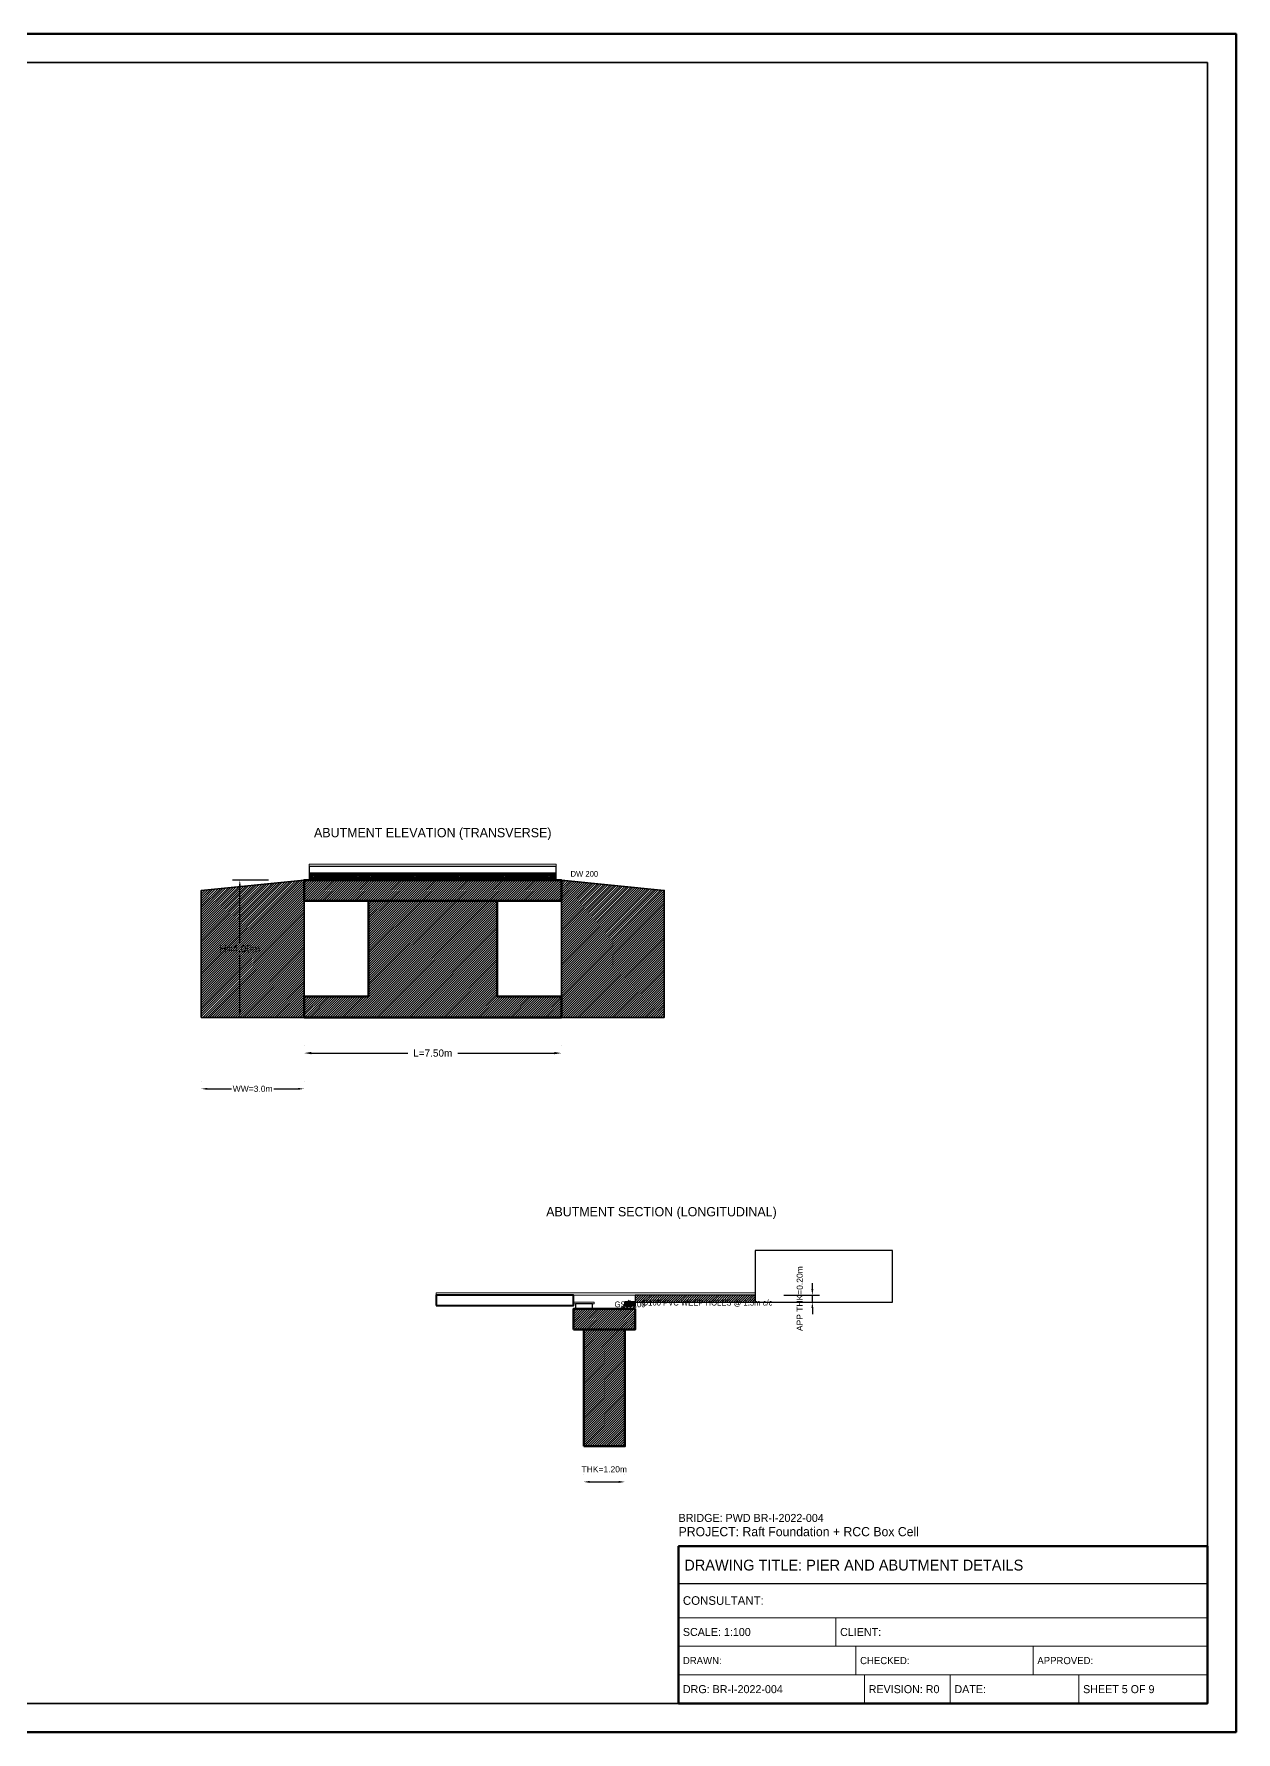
# Model space of a CAD drawing. Header units: metres. Extents: x 0 to 841, y 0 to 594.
# Drawn here: x 420 to 841, y 0 to 594 of the extents above; entities that cross this region are included whole.
import ezdxf
from ezdxf.enums import TextEntityAlignment as Align

# ---------------------------------------------------------------- set-up
doc = ezdxf.new("R2010")
doc.units = ezdxf.units.M
doc.linetypes.add('DASHED', pattern=[0.5, 0.375, -0.125])
for name, color, linetype, lineweight in [('ABUT-PROF', 4, 'Continuous', 50), ('BORDER-INNER', 7, 'Continuous', 35), ('BORDER-OUTER', 7, 'Continuous', 70), ('CIVIL-ROAD', 7, 'Continuous', 25), ('DIM-LINEAR', 3, 'Continuous', 18), ('STRUC-HATCHING', 8, 'Continuous', 18), ('SUB-ABUT', 3, 'Continuous', 35), ('SUB-BACKFILL', 34, 'Continuous', 18), ('SUB-BEARING', 5, 'Continuous', 25), ('SUB-DIRT-WALL', 3, 'Continuous', 35), ('SUPER-DECK', 2, 'Continuous', 50), ('SUPER-WEARING', 8, 'Continuous', 25), ('TEXT-HEADER', 7, 'Continuous', 25), ('TEXT-SPEC', 7, 'Continuous', 13), ('TEXT-TITLE', 7, 'Continuous', 25), ('TITLEBLK-BOX', 7, 'Continuous', 50), ('TITLEBLK-TEXT', 7, 'Continuous', 18)]:
    doc.layers.add(name, color=color, linetype=linetype, lineweight=lineweight)
doc.styles.add('BRIDGE_STD', font='Arial.ttf')
doc.dimstyles.new('pmb100', dxfattribs={"dimtxt": 2.5, "dimasz": 0.9375, "dimexe": 2.5, "dimexo": 2.5, "dimtad": 0, "dimtih": 1, "dimdec": 0, "dimtxsty": 'BRIDGE_STD', "dimcen": 2.5, "dimazin": 3, "dimtfac": 1, "dimtmove": 0, "dimatfit": 3})

msp = doc.modelspace()

# ---------------------------------------------------------------- hatches: boundary and pattern name
at = {"layer": 'STRUC-HATCHING'}
h = msp.add_hatch(dxfattribs=at)
h.set_pattern_fill('ANSI31', scale=0.18)
h.paths.add_polyline_path([(515, 298), (479, 294.4), (479, 250), (515, 250)])
h = msp.add_hatch(dxfattribs=at)
h.set_pattern_fill('ANSI31', scale=0.18)
h.paths.add_polyline_path([(515, 290.8), (605, 290.8), (605, 298), (515, 298)])
h = msp.add_hatch(dxfattribs=at)
h.set_pattern_fill('ANSI31', scale=0.12)
h.paths.add_polyline_path([(516.8, 298), (603.2, 298), (603.2, 300.4), (516.8, 300.4)])
h = msp.add_hatch(dxfattribs=at)
h.set_pattern_fill('ANSI31', scale=0.18)
h.paths.add_polyline_path([(605, 298), (641, 294.4), (641, 250), (605, 250)])
h = msp.add_hatch(dxfattribs=at)
h.set_pattern_fill('ANSI31', scale=0.18)
h.paths.add_polyline_path([(537.5, 290.8), (582.5, 290.8), (582.5, 257.34), (605, 257.34), (605, 250), (515, 250), (515, 257.34), (537.5, 257.34)])
h = msp.add_hatch(dxfattribs=at)
h.set_pattern_fill('ANSI31', scale=0.12)
h.paths.add_polyline_path([(627.2, 149.2), (630.8, 149.2), (630.8, 150.4), (627.2, 150.4)])
h = msp.add_hatch(dxfattribs=at)
h.set_pattern_fill('ANSI31', scale=0.24)
h.paths.add_polyline_path([(627.2, 148), (630.8, 148), (630.8, 149.2), (627.2, 149.2)])
h = msp.add_hatch(dxfattribs=at)
h.set_pattern_fill('ANSI31', scale=0.18)
h.paths.add_polyline_path([(630.8, 150.4), (672.8, 150.4), (672.8, 152.8), (630.8, 152.8)])
h = msp.add_hatch(dxfattribs=at)
h.set_pattern_fill('ANSI31', scale=0.18)
h.paths.add_polyline_path([(609.2, 140.8), (630.8, 140.8), (630.8, 148), (609.2, 148)])
h = msp.add_hatch(dxfattribs=at)
h.set_pattern_fill('ANSI31', scale=0.18)
h.paths.add_polyline_path([(612.8, 100), (627.2, 100), (627.2, 140.8), (612.8, 140.8)])

# ---------------------------------------------------------------- linework, layer by layer
at = {"layer": 'ABUT-PROF', "color": 4, "linetype": 'DASHED'}
msp.add_line((515, 298), (605, 298), dxfattribs=at)
at = {"layer": 'ABUT-PROF', "lineweight": 30}
msp.add_lwpolyline([(516.8, 298), (603.2, 298), (603.2, 300.4), (516.8, 300.4), (516.8, 298)], dxfattribs=at)
at = {"layer": 'ABUT-PROF', "lineweight": 40}
msp.add_lwpolyline([(627.2, 149.2), (630.8, 149.2), (630.8, 150.4), (627.2, 150.4), (627.2, 149.2)], dxfattribs=at)
at = {"layer": 'ABUT-PROF', "color": 4}
for centre in [(560, 299.6), (560, 298.8), (629, 150), (629, 149.6)]:
    msp.add_circle(centre, 0.6, dxfattribs=at)
at = {"layer": 'BORDER-INNER'}
msp.add_lwpolyline([(10, 10), (831, 10), (831, 584), (10, 584), (10, 10)], dxfattribs=at)
at = {"layer": 'BORDER-OUTER'}
msp.add_lwpolyline([(0, 0), (841, 0), (841, 594), (0, 594), (0, 0)], dxfattribs=at)
at = {"layer": 'CIVIL-ROAD', "lineweight": 25}
for points in [[(516.8, 300.4), (603.2, 300.4), (603.2, 302.8), (516.8, 302.8), (516.8, 300.4)], [(630.8, 150.4), (672.8, 150.4), (672.8, 152.8), (630.8, 152.8), (630.8, 150.4)]]:
    msp.add_lwpolyline(points, dxfattribs=at)
at = {"layer": 'SUB-ABUT', "lineweight": 35}
for points in [[(515, 298), (479, 294.4), (479, 250), (515, 250), (515, 298)], [(605, 298), (641, 294.4), (641, 250), (605, 250), (605, 298)]]:
    msp.add_lwpolyline(points, dxfattribs=at)
at = {"layer": 'SUB-ABUT', "lineweight": 50}
for points in [[(515, 290.8), (605, 290.8), (605, 298), (515, 298), (515, 290.8)], [(537.5, 290.8), (582.5, 290.8), (582.5, 257.34), (605, 257.34), (605, 250), (515, 250), (515, 257.34), (537.5, 257.34), (537.5, 290.8)], [(609.2, 140.8), (630.8, 140.8), (630.8, 148), (609.2, 148), (609.2, 140.8)], [(612.8, 100), (627.2, 100), (627.2, 140.8), (612.8, 140.8), (612.8, 100)]]:
    msp.add_lwpolyline(points, dxfattribs=at)
at = {"layer": 'SUB-ABUT', "lineweight": 25}
msp.add_lwpolyline([(672.8, 150.4), (720.8, 150.4), (720.8, 168.4), (672.8, 168.4), (672.8, 150.4)], dxfattribs=at)
at = {"layer": 'SUB-BACKFILL', "lineweight": 20}
msp.add_lwpolyline([(627.2, 148), (630.8, 148), (630.8, 149.2), (627.2, 149.2), (627.2, 148)], dxfattribs=at)
at = {"layer": 'SUB-BEARING', "lineweight": 25}
for points in [[(524.9, 298), (532.1, 298), (532.1, 299.8), (524.9, 299.8), (524.9, 298)], [(556.4, 298), (563.6, 298), (563.6, 299.8), (556.4, 299.8), (556.4, 298)], [(587.9, 298), (595.1, 298), (595.1, 299.8), (587.9, 299.8), (587.9, 298)], [(609.92, 148), (615.92, 148), (615.92, 149.8), (609.92, 149.8), (609.92, 148)]]:
    msp.add_lwpolyline(points, dxfattribs=at)
at = {"layer": 'SUB-BEARING', "lineweight": 15}
msp.add_lwpolyline([(609.32, 149.8), (616.52, 149.8), (616.52, 150.4), (609.32, 150.4), (609.32, 149.8)], dxfattribs=at)
at = {"layer": 'SUB-DIRT-WALL', "lineweight": 18}
for p, q in [((625.7, 148.06), (628.7, 151.06)), ((625.7, 147.34), (628.7, 150.34))]:
    msp.add_line(p, q, dxfattribs=at)
at = {"layer": 'SUB-DIRT-WALL', "lineweight": 35}
msp.add_line((627.2, 148), (630.8, 148), dxfattribs=at)
at = {"layer": 'SUPER-DECK', "lineweight": 40}
msp.add_lwpolyline([(561.2, 149.2), (609.2, 149.2), (609.2, 152.8), (561.2, 152.8), (561.2, 149.2)], dxfattribs=at)
at = {"layer": 'SUPER-WEARING', "lineweight": 20}
for points in [[(516.8, 302.8), (603.2, 302.8), (603.2, 303.58), (516.8, 303.58), (516.8, 302.8)], [(561.2, 152.8), (672.8, 152.8), (672.8, 153.58), (561.2, 153.58), (561.2, 152.8)]]:
    msp.add_lwpolyline(points, dxfattribs=at)
at = {"layer": 'TITLEBLK-BOX', "lineweight": 50}
msp.add_lwpolyline([(646, 10), (831, 10), (831, 65), (646, 65), (646, 10)], dxfattribs=at)
at = {"layer": 'TITLEBLK-BOX', "lineweight": 30}
msp.add_lwpolyline([(646, 52), (831, 52), (831, 65), (646, 65), (646, 52)], dxfattribs=at)
at = {"layer": 'TITLEBLK-BOX', "lineweight": 18}
for points in [[(646, 40), (831, 40), (831, 52), (646, 52), (646, 40)], [(646, 30), (701, 30), (701, 40), (646, 40), (646, 30)], [(701, 30), (831, 30), (831, 40), (701, 40), (701, 30)], [(646, 20), (708, 20), (708, 30), (646, 30), (646, 20)], [(708, 20), (770, 20), (770, 30), (708, 30), (708, 20)], [(770, 20), (831, 20), (831, 30), (770, 30), (770, 20)], [(646, 10), (711, 10), (711, 20), (646, 20), (646, 10)], [(711, 10), (741, 10), (741, 20), (711, 20), (711, 10)], [(741, 10), (786, 10), (786, 20), (741, 20), (741, 10)], [(786, 10), (831, 10), (831, 20), (786, 20), (786, 10)]]:
    msp.add_lwpolyline(points, dxfattribs=at)

# ---------------------------------------------------------------- texts
at = {"layer": 'TEXT-HEADER'}
for s, p in [('ABUTMENT ELEVATION (TRANSVERSE)', (560, 313)), ('ABUTMENT SECTION (LONGITUDINAL)', (640, 180.4))]:
    msp.add_text(s, height=3.25, dxfattribs=at).set_placement(p, align=Align.CENTER)
at = {"layer": 'TEXT-SPEC', "color": 4}
for s, p in [('DW 200', (608.2, 299.2)), ('Ø100 PVC WEEP HOLES @ 1.5m c/c', (633.3, 149.2))]:
    msp.add_text(s, height=2, dxfattribs=at).set_placement(p)
at = {"layer": 'TEXT-SPEC'}
msp.add_text('GSB 100', height=2, dxfattribs=at).set_placement((629, 148.6), align=Align.CENTER)
at = {"layer": 'TEXT-TITLE'}
for s, height, p in [('PROJECT: Raft Foundation + RCC Box Cell', 3.2, (646, 68.5)), ('DRAWING TITLE: PIER AND ABUTMENT DETAILS', 3.8, (648, 56.5))]:
    msp.add_text(s, height=height, dxfattribs=at).set_placement(p)
at = {"layer": 'TITLEBLK-TEXT'}
for s, height, p in [('BRIDGE: PWD BR-I-2022-004', 2.8, (646, 73.5)), ('CONSULTANT: ', 3, (647.5, 44.5)), ('SCALE: 1:100', 2.8, (647.5, 33.6)), ('CLIENT: ', 2.8, (702.5, 33.6)), ('DRAWN: ', 2.5, (647.5, 23.75)), ('CHECKED: ', 2.5, (709.5, 23.75)), ('APPROVED: ', 2.5, (771.5, 23.75)), ('DRG: BR-I-2022-004', 2.8, (647.5, 13.6)), ('REVISION: R0', 2.8, (712.5, 13.6)), ('DATE: ', 2.8, (742.5, 13.6)), ('SHEET 5 OF 9', 2.8, (787.5, 13.6))]:
    msp.add_text(s, height=height, dxfattribs=at).set_placement(p)

# ---------------------------------------------------------------- dimensions: what is measured, and where the dimension line sits
at = {"layer": 'DIM-LINEAR'}
for base, p1, p2, text, override in [((492.5, 250), (505, 250), (505, 298), 'H=4.00m', {"dimtxt": 2.5, "dimasz": 2.5, "dimgap": 1, "dimclrt": 3}), ((692.8, 150.4), (680.3, 150.4), (680.3, 152.8), 'APP THK=0.20m', {"dimtxt": 2.125, "dimasz": 2.125, "dimgap": 0.85, "dimclrt": 3})]:
    msp.add_linear_dim(base=base, p1=p1, p2=p2, angle=90, text=text, dimstyle='pmb100', override=override, dxfattribs=at).render()
for base, p1, p2, text, override in [((515, 237.5), (515, 237.5), (605, 237.5), 'L=7.50m', {"dimtxt": 2.5, "dimasz": 2.5, "dimgap": 1, "dimclrt": 3}), ((479, 225), (479, 225), (515, 225), 'WW=3.0m', {"dimtxt": 2.125, "dimasz": 2.125, "dimgap": 0.85, "dimclrt": 3}), ((612.8, 87.5), (612.8, 87.5), (627.2, 87.5), 'THK=1.20m', {"dimtxt": 2.125, "dimasz": 2.125, "dimgap": 0.85, "dimclrt": 3})]:
    msp.add_linear_dim(base=base, p1=p1, p2=p2, text=text, dimstyle='pmb100', override=override, dxfattribs=at).render()

doc.saveas('drawing.dxf')
